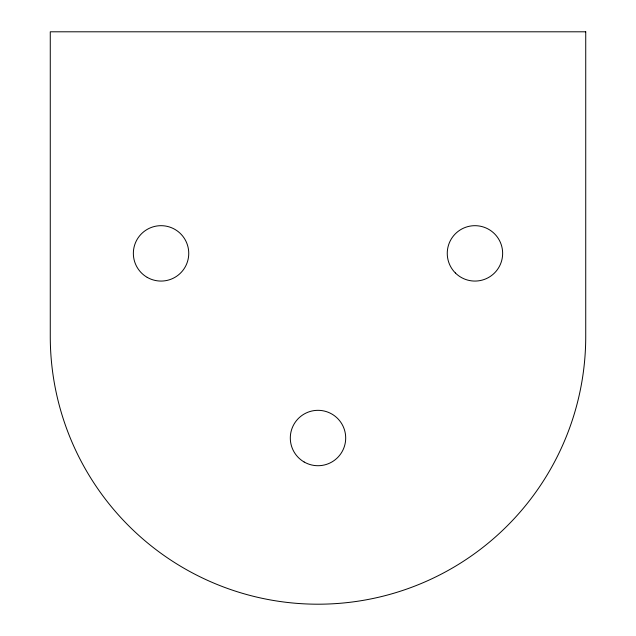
<?xml version="1.0" encoding="UTF-8"?>
<svg xmlns="http://www.w3.org/2000/svg" width="636" height="636" viewBox="0 0 636 636"><rect width="100%" height="100%" fill="white"/><g stroke="black" fill="none" stroke-linecap="round" stroke-linejoin="round"><path stroke-width="0.95" d="M585.732 31.8L50.268 31.8L50.268 336.468A267.732 267.732 0 0 0 318 604.2A267.732 267.732 0 0 0 585.732 336.468L585.732 31.8M455.36 272.955A27.698 27.698 0 0 0 501.701 260.545A27.698 27.698 0 0 0 467.778 226.623A27.698 27.698 0 0 0 455.36 272.955M304.151 462.006A27.698 27.698 0 0 0 345.698 438.021A27.698 27.698 0 0 0 304.151 414.036A27.698 27.698 0 0 0 304.151 462.006M147.202 277.36A27.698 27.698 0 0 0 188.749 253.374A27.698 27.698 0 0 0 147.202 229.389A27.698 27.698 0 0 0 147.202 277.36"/></g></svg>
